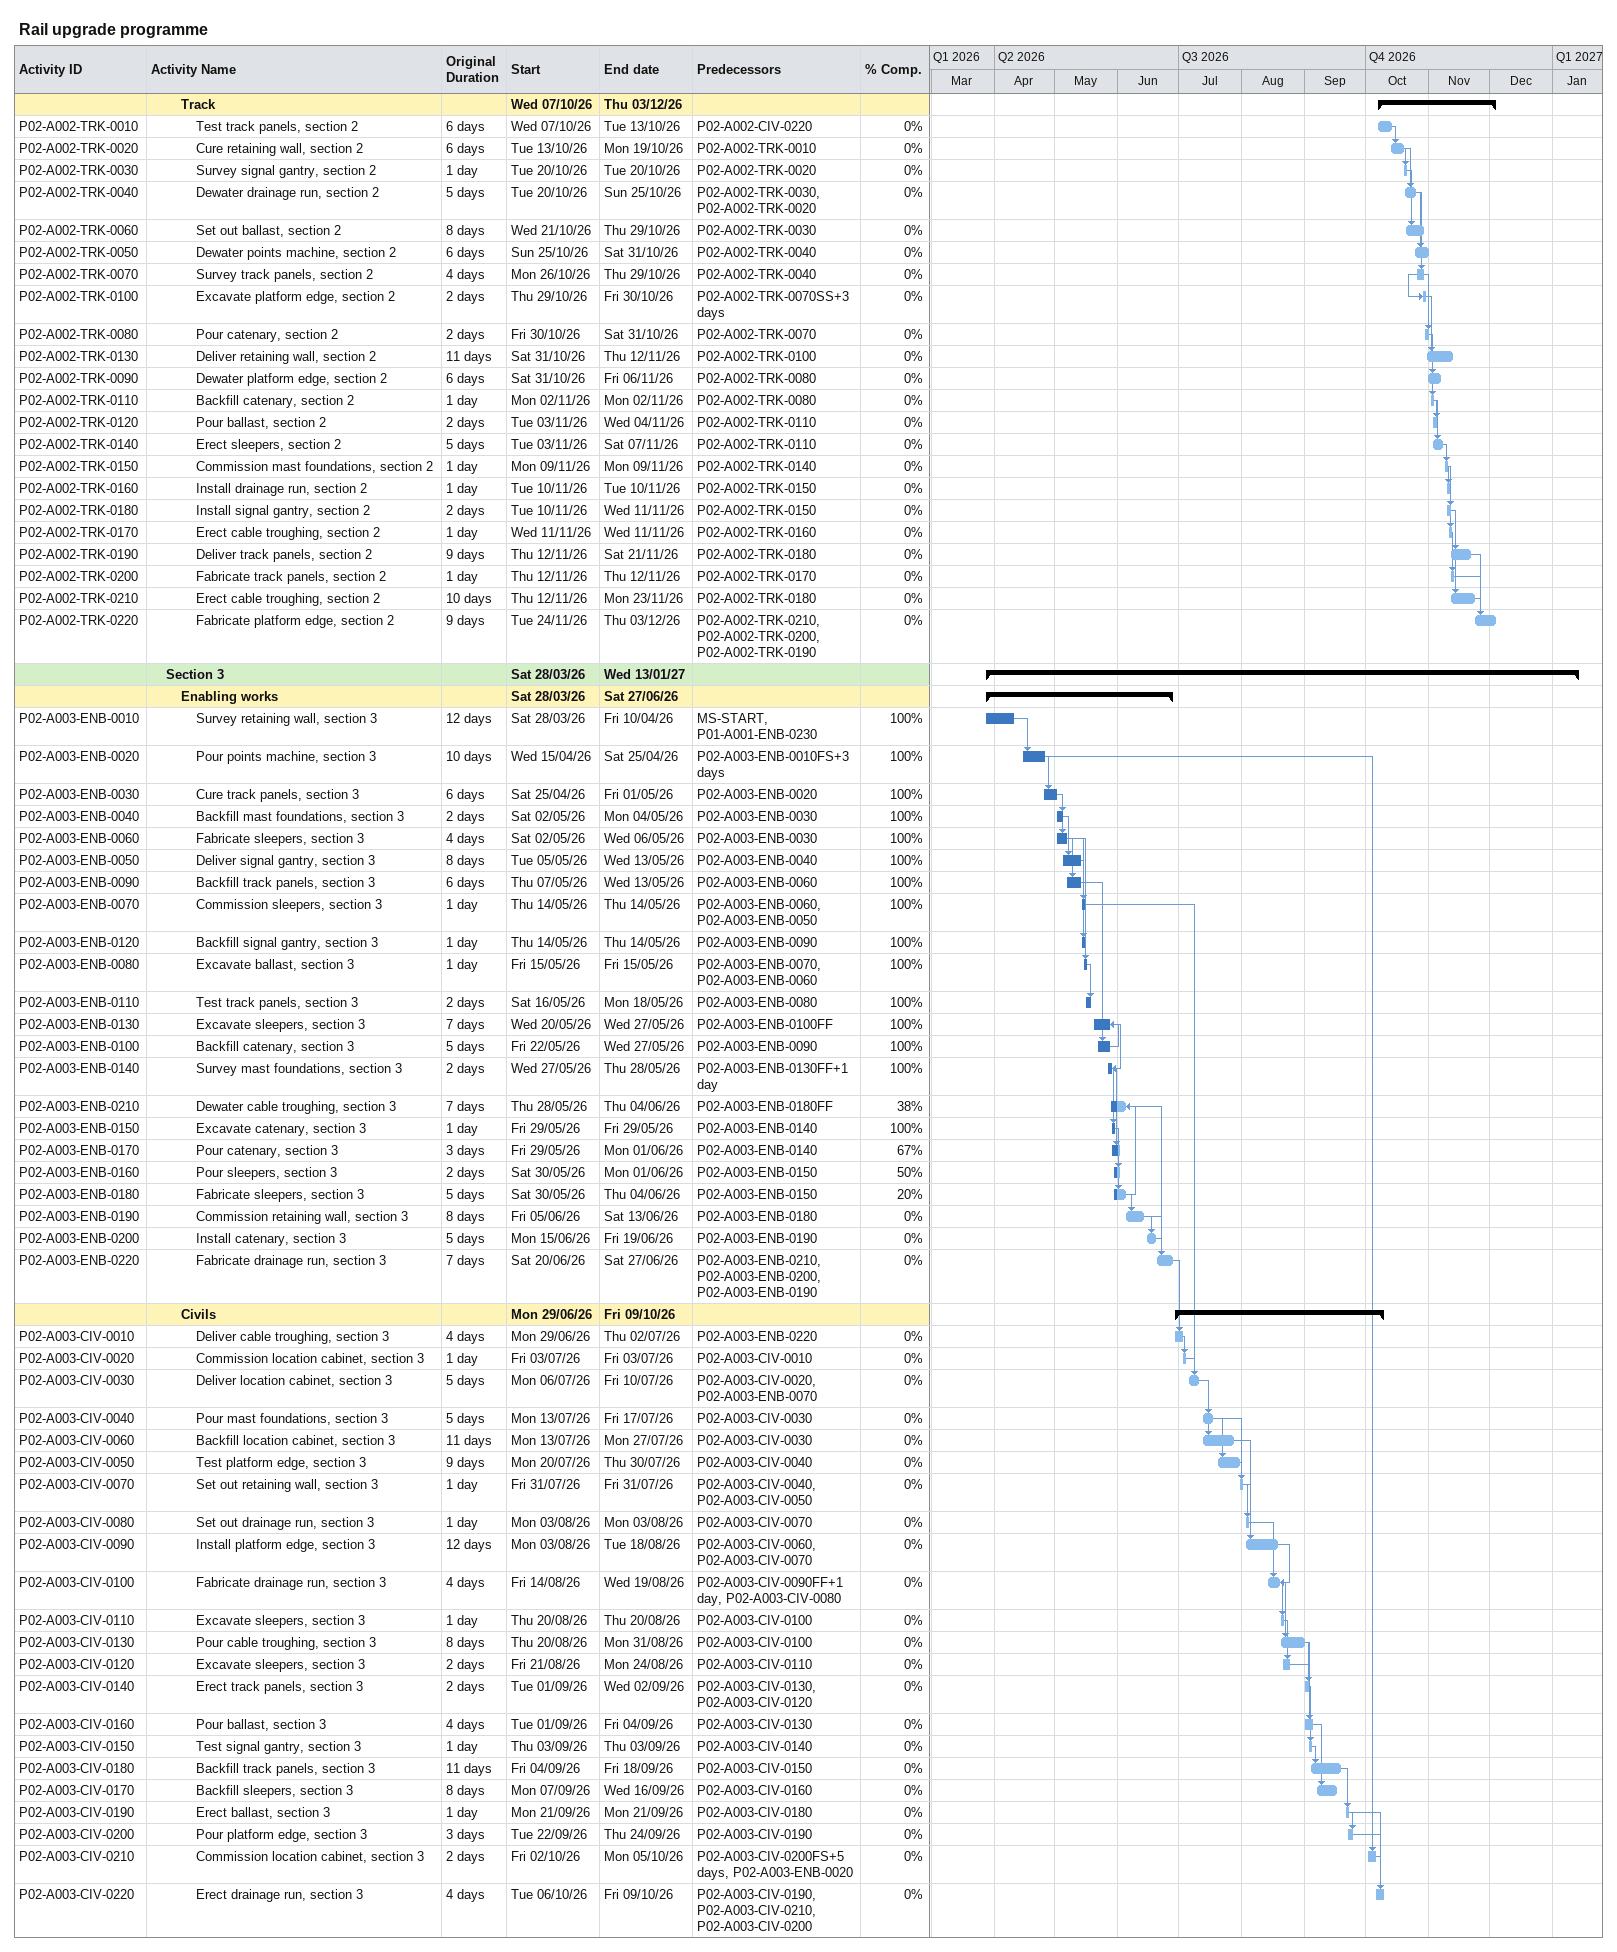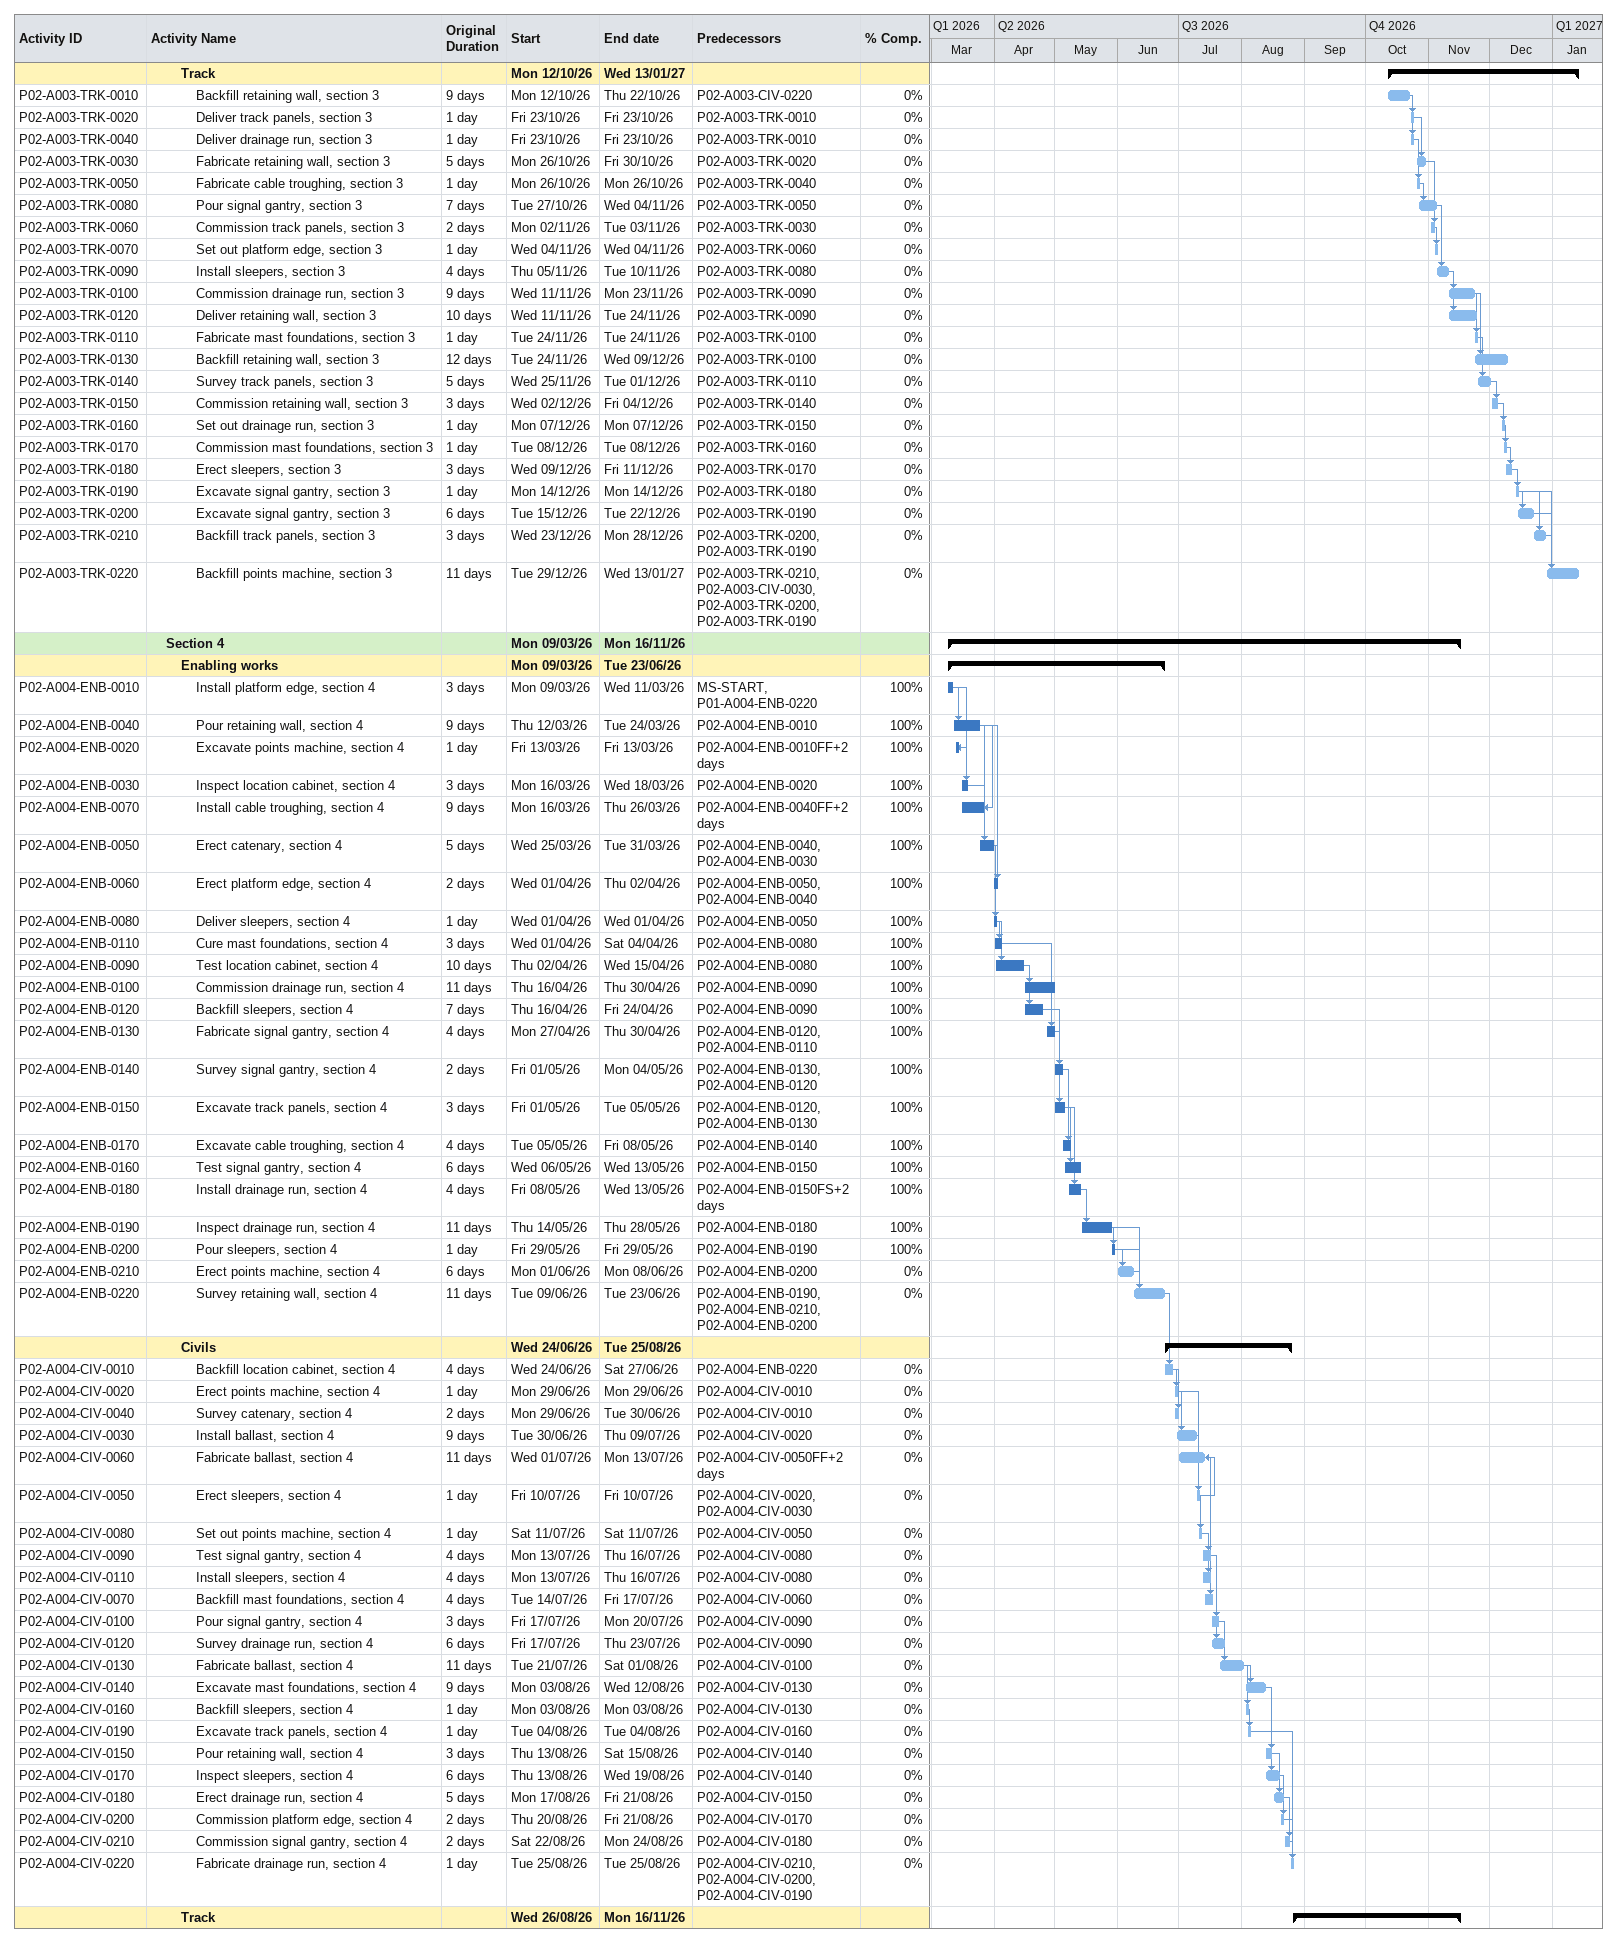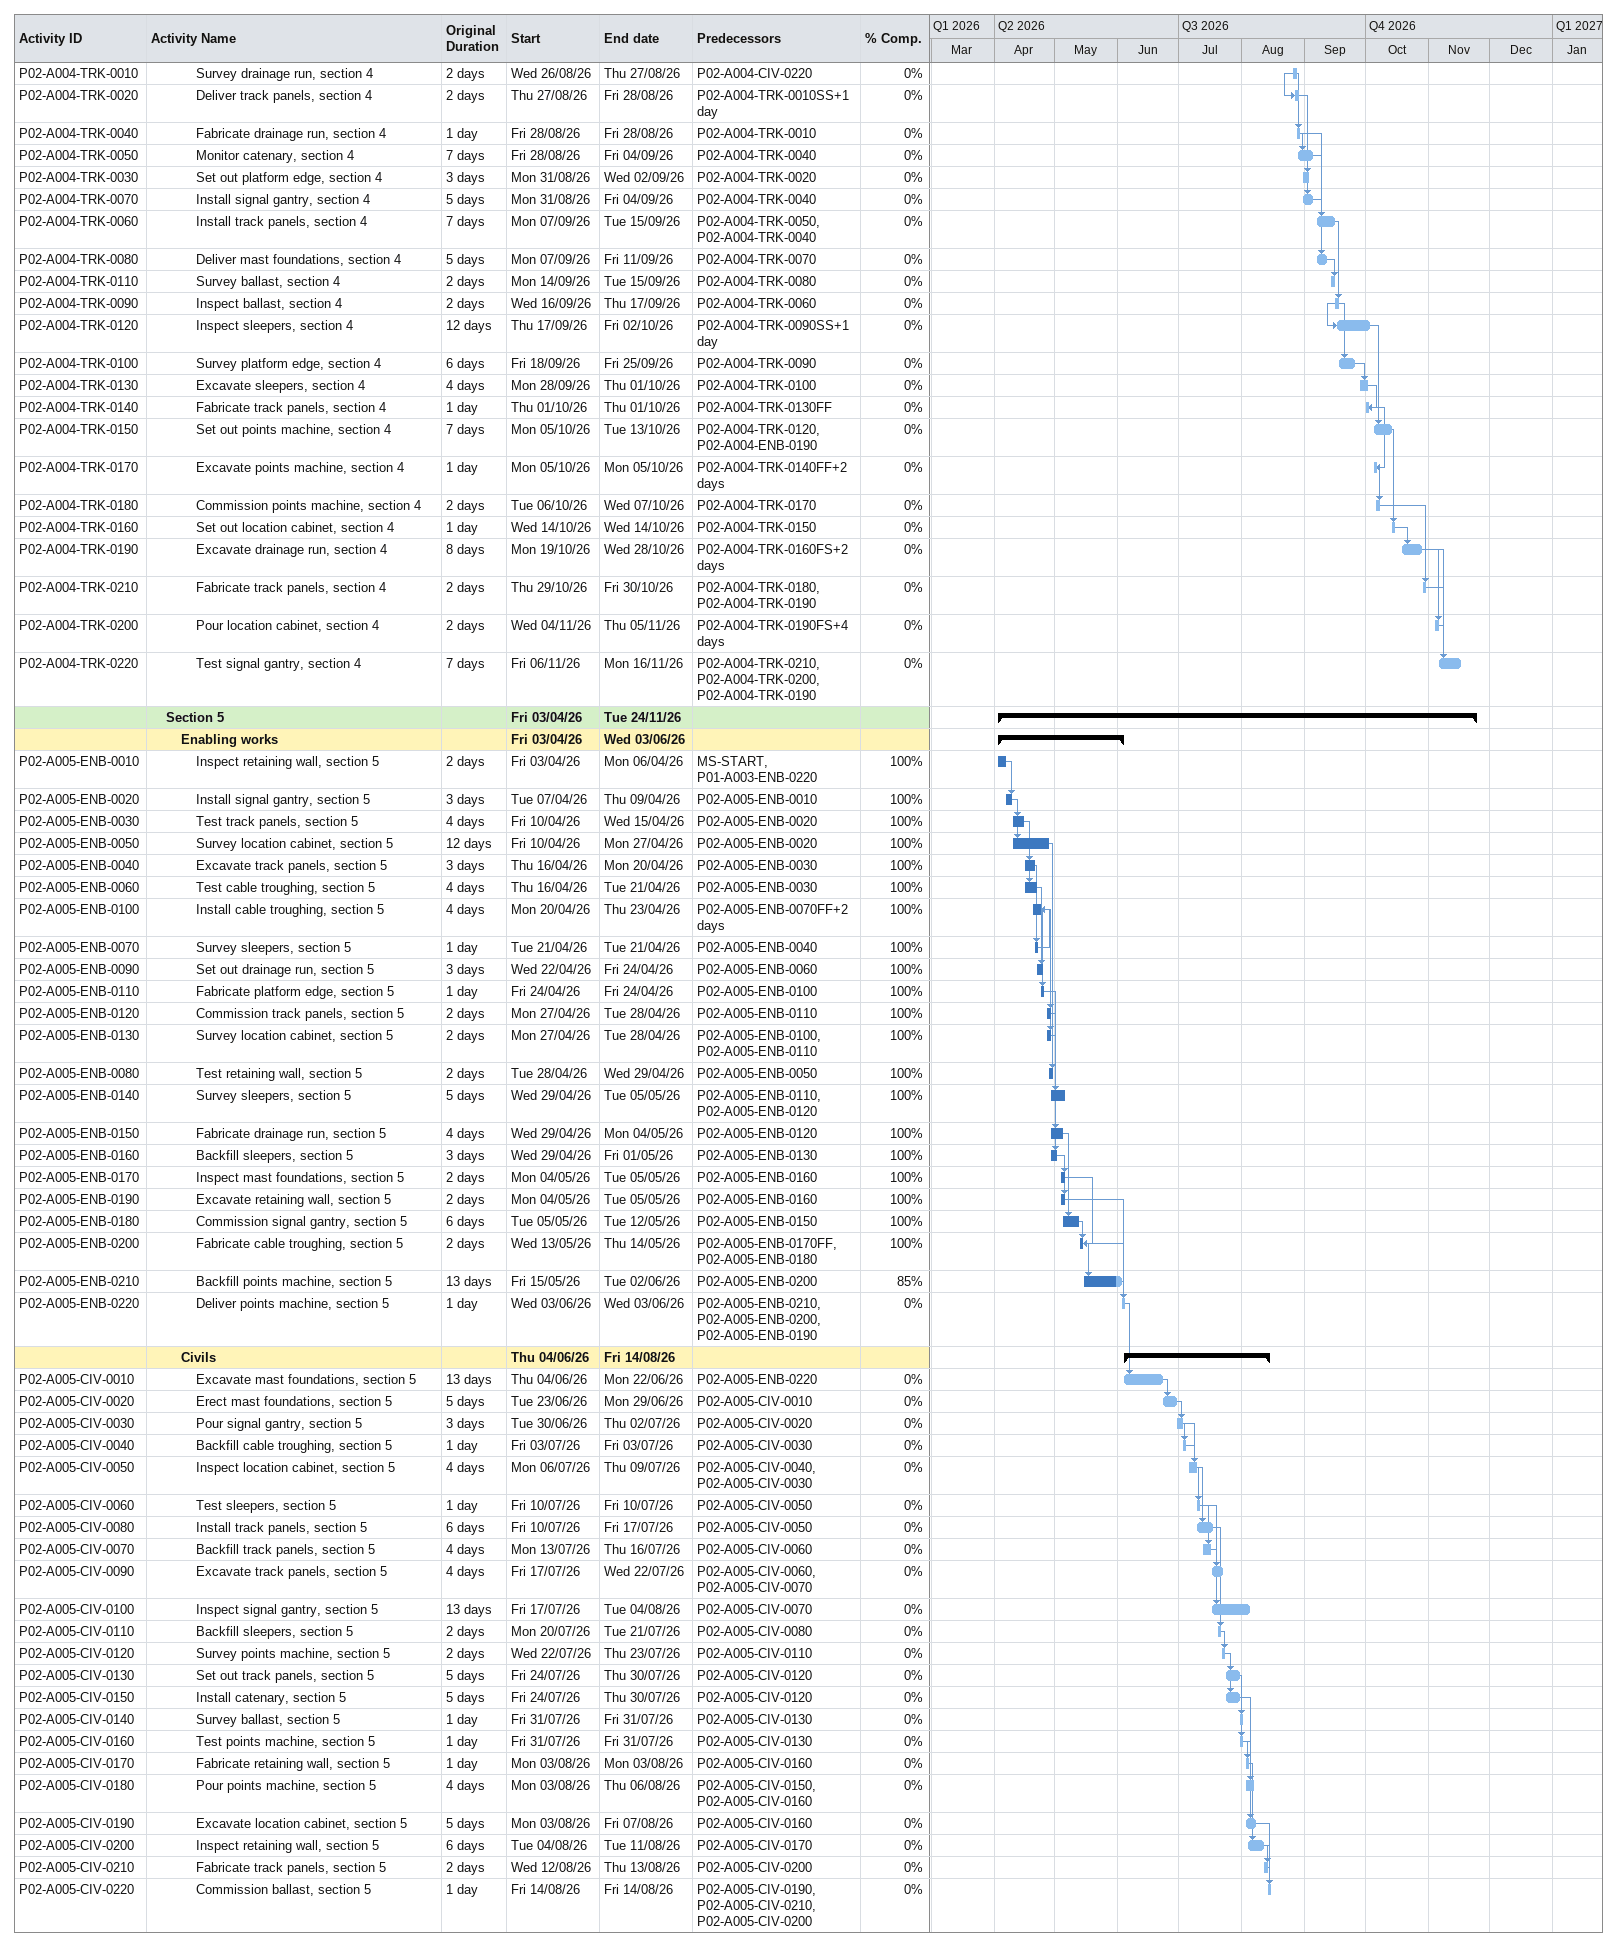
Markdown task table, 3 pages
Rail upgrade programme

| ID | Level | Task | Original duration | Start | Finish | Predecessors | % complete |
|---|---|---|---|---|---|---|---|
|  | 3 | **Track** |  | 2026-10-07 | 2026-12-03 |  |  |
| P02-A002-TRK-0010 | 4 | Test track panels, section 2 | 6d | 2026-10-07 | 2026-10-13 | P02-A002-CIV-0220 | 0 |
| P02-A002-TRK-0020 | 4 | Cure retaining wall, section 2 | 6d | 2026-10-13 | 2026-10-19 | P02-A002-TRK-0010 | 0 |
| P02-A002-TRK-0030 | 4 | Survey signal gantry, section 2 | 1d | 2026-10-20 | 2026-10-20 | P02-A002-TRK-0020 | 0 |
| P02-A002-TRK-0040 | 4 | Dewater drainage run, section 2 | 5d | 2026-10-20 | 2026-10-25 | P02-A002-TRK-0030, P02-A002-TRK-0020 | 0 |
| P02-A002-TRK-0060 | 4 | Set out ballast, section 2 | 8d | 2026-10-21 | 2026-10-29 | P02-A002-TRK-0030 | 0 |
| P02-A002-TRK-0050 | 4 | Dewater points machine, section 2 | 6d | 2026-10-25 | 2026-10-31 | P02-A002-TRK-0040 | 0 |
| P02-A002-TRK-0070 | 4 | Survey track panels, section 2 | 4d | 2026-10-26 | 2026-10-29 | P02-A002-TRK-0040 | 0 |
| P02-A002-TRK-0100 | 4 | Excavate platform edge, section 2 | 2d | 2026-10-29 | 2026-10-30 | P02-A002-TRK-0070SS+3d | 0 |
| P02-A002-TRK-0080 | 4 | Pour catenary, section 2 | 2d | 2026-10-30 | 2026-10-31 | P02-A002-TRK-0070 | 0 |
| P02-A002-TRK-0130 | 4 | Deliver retaining wall, section 2 | 11d | 2026-10-31 | 2026-11-12 | P02-A002-TRK-0100 | 0 |
| P02-A002-TRK-0090 | 4 | Dewater platform edge, section 2 | 6d | 2026-10-31 | 2026-11-06 | P02-A002-TRK-0080 | 0 |
| P02-A002-TRK-0110 | 4 | Backfill catenary, section 2 | 1d | 2026-11-02 | 2026-11-02 | P02-A002-TRK-0080 | 0 |
| P02-A002-TRK-0120 | 4 | Pour ballast, section 2 | 2d | 2026-11-03 | 2026-11-04 | P02-A002-TRK-0110 | 0 |
| P02-A002-TRK-0140 | 4 | Erect sleepers, section 2 | 5d | 2026-11-03 | 2026-11-07 | P02-A002-TRK-0110 | 0 |
| P02-A002-TRK-0150 | 4 | Commission mast foundations, section 2 | 1d | 2026-11-09 | 2026-11-09 | P02-A002-TRK-0140 | 0 |
| P02-A002-TRK-0160 | 4 | Install drainage run, section 2 | 1d | 2026-11-10 | 2026-11-10 | P02-A002-TRK-0150 | 0 |
| P02-A002-TRK-0180 | 4 | Install signal gantry, section 2 | 2d | 2026-11-10 | 2026-11-11 | P02-A002-TRK-0150 | 0 |
| P02-A002-TRK-0170 | 4 | Erect cable troughing, section 2 | 1d | 2026-11-11 | 2026-11-11 | P02-A002-TRK-0160 | 0 |
| P02-A002-TRK-0190 | 4 | Deliver track panels, section 2 | 9d | 2026-11-12 | 2026-11-21 | P02-A002-TRK-0180 | 0 |
| P02-A002-TRK-0200 | 4 | Fabricate track panels, section 2 | 1d | 2026-11-12 | 2026-11-12 | P02-A002-TRK-0170 | 0 |
| P02-A002-TRK-0210 | 4 | Erect cable troughing, section 2 | 10d | 2026-11-12 | 2026-11-23 | P02-A002-TRK-0180 | 0 |
| P02-A002-TRK-0220 | 4 | Fabricate platform edge, section 2 | 9d | 2026-11-24 | 2026-12-03 | P02-A002-TRK-0210, P02-A002-TRK-0200, P02-A002-TRK-0190 | 0 |
|  | 2 | **Section 3** |  | 2026-03-28 | 2027-01-13 |  |  |
|  | 3 | **Enabling works** |  | 2026-03-28 | 2026-06-27 |  |  |
| P02-A003-ENB-0010 | 4 | Survey retaining wall, section 3 | 12d | 2026-03-28 | 2026-04-10 | MS-START, P01-A001-ENB-0230 | 100 |
| P02-A003-ENB-0020 | 4 | Pour points machine, section 3 | 10d | 2026-04-15 | 2026-04-25 | P02-A003-ENB-0010FS+3d | 100 |
| P02-A003-ENB-0030 | 4 | Cure track panels, section 3 | 6d | 2026-04-25 | 2026-05-01 | P02-A003-ENB-0020 | 100 |
| P02-A003-ENB-0040 | 4 | Backfill mast foundations, section 3 | 2d | 2026-05-02 | 2026-05-04 | P02-A003-ENB-0030 | 100 |
| P02-A003-ENB-0060 | 4 | Fabricate sleepers, section 3 | 4d | 2026-05-02 | 2026-05-06 | P02-A003-ENB-0030 | 100 |
| P02-A003-ENB-0050 | 4 | Deliver signal gantry, section 3 | 8d | 2026-05-05 | 2026-05-13 | P02-A003-ENB-0040 | 100 |
| P02-A003-ENB-0090 | 4 | Backfill track panels, section 3 | 6d | 2026-05-07 | 2026-05-13 | P02-A003-ENB-0060 | 100 |
| P02-A003-ENB-0070 | 4 | Commission sleepers, section 3 | 1d | 2026-05-14 | 2026-05-14 | P02-A003-ENB-0060, P02-A003-ENB-0050 | 100 |
| P02-A003-ENB-0120 | 4 | Backfill signal gantry, section 3 | 1d | 2026-05-14 | 2026-05-14 | P02-A003-ENB-0090 | 100 |
| P02-A003-ENB-0080 | 4 | Excavate ballast, section 3 | 1d | 2026-05-15 | 2026-05-15 | P02-A003-ENB-0070, P02-A003-ENB-0060 | 100 |
| P02-A003-ENB-0110 | 4 | Test track panels, section 3 | 2d | 2026-05-16 | 2026-05-18 | P02-A003-ENB-0080 | 100 |
| P02-A003-ENB-0130 | 4 | Excavate sleepers, section 3 | 7d | 2026-05-20 | 2026-05-27 | P02-A003-ENB-0100FF | 100 |
| P02-A003-ENB-0100 | 4 | Backfill catenary, section 3 | 5d | 2026-05-22 | 2026-05-27 | P02-A003-ENB-0090 | 100 |
| P02-A003-ENB-0140 | 4 | Survey mast foundations, section 3 | 2d | 2026-05-27 | 2026-05-28 | P02-A003-ENB-0130FF+1d | 100 |
| P02-A003-ENB-0210 | 4 | Dewater cable troughing, section 3 | 7d | 2026-05-28 | 2026-06-04 | P02-A003-ENB-0180FF | 38 |
| P02-A003-ENB-0150 | 4 | Excavate catenary, section 3 | 1d | 2026-05-29 | 2026-05-29 | P02-A003-ENB-0140 | 100 |
| P02-A003-ENB-0170 | 4 | Pour catenary, section 3 | 3d | 2026-05-29 | 2026-06-01 | P02-A003-ENB-0140 | 67 |
| P02-A003-ENB-0160 | 4 | Pour sleepers, section 3 | 2d | 2026-05-30 | 2026-06-01 | P02-A003-ENB-0150 | 50 |
| P02-A003-ENB-0180 | 4 | Fabricate sleepers, section 3 | 5d | 2026-05-30 | 2026-06-04 | P02-A003-ENB-0150 | 20 |
| P02-A003-ENB-0190 | 4 | Commission retaining wall, section 3 | 8d | 2026-06-05 | 2026-06-13 | P02-A003-ENB-0180 | 0 |
| P02-A003-ENB-0200 | 4 | Install catenary, section 3 | 5d | 2026-06-15 | 2026-06-19 | P02-A003-ENB-0190 | 0 |
| P02-A003-ENB-0220 | 4 | Fabricate drainage run, section 3 | 7d | 2026-06-20 | 2026-06-27 | P02-A003-ENB-0210, P02-A003-ENB-0200, P02-A003-ENB-0190 | 0 |
|  | 3 | **Civils** |  | 2026-06-29 | 2026-10-09 |  |  |
| P02-A003-CIV-0010 | 4 | Deliver cable troughing, section 3 | 4d | 2026-06-29 | 2026-07-02 | P02-A003-ENB-0220 | 0 |
| P02-A003-CIV-0020 | 4 | Commission location cabinet, section 3 | 1d | 2026-07-03 | 2026-07-03 | P02-A003-CIV-0010 | 0 |
| P02-A003-CIV-0030 | 4 | Deliver location cabinet, section 3 | 5d | 2026-07-06 | 2026-07-10 | P02-A003-CIV-0020, P02-A003-ENB-0070 | 0 |
| P02-A003-CIV-0040 | 4 | Pour mast foundations, section 3 | 5d | 2026-07-13 | 2026-07-17 | P02-A003-CIV-0030 | 0 |
| P02-A003-CIV-0060 | 4 | Backfill location cabinet, section 3 | 11d | 2026-07-13 | 2026-07-27 | P02-A003-CIV-0030 | 0 |
| P02-A003-CIV-0050 | 4 | Test platform edge, section 3 | 9d | 2026-07-20 | 2026-07-30 | P02-A003-CIV-0040 | 0 |
| P02-A003-CIV-0070 | 4 | Set out retaining wall, section 3 | 1d | 2026-07-31 | 2026-07-31 | P02-A003-CIV-0040, P02-A003-CIV-0050 | 0 |
| P02-A003-CIV-0080 | 4 | Set out drainage run, section 3 | 1d | 2026-08-03 | 2026-08-03 | P02-A003-CIV-0070 | 0 |
| P02-A003-CIV-0090 | 4 | Install platform edge, section 3 | 12d | 2026-08-03 | 2026-08-18 | P02-A003-CIV-0060, P02-A003-CIV-0070 | 0 |
| P02-A003-CIV-0100 | 4 | Fabricate drainage run, section 3 | 4d | 2026-08-14 | 2026-08-19 | P02-A003-CIV-0090FF+1d, P02-A003-CIV-0080 | 0 |
| P02-A003-CIV-0110 | 4 | Excavate sleepers, section 3 | 1d | 2026-08-20 | 2026-08-20 | P02-A003-CIV-0100 | 0 |
| P02-A003-CIV-0130 | 4 | Pour cable troughing, section 3 | 8d | 2026-08-20 | 2026-08-31 | P02-A003-CIV-0100 | 0 |
| P02-A003-CIV-0120 | 4 | Excavate sleepers, section 3 | 2d | 2026-08-21 | 2026-08-24 | P02-A003-CIV-0110 | 0 |
| P02-A003-CIV-0140 | 4 | Erect track panels, section 3 | 2d | 2026-09-01 | 2026-09-02 | P02-A003-CIV-0130, P02-A003-CIV-0120 | 0 |
| P02-A003-CIV-0160 | 4 | Pour ballast, section 3 | 4d | 2026-09-01 | 2026-09-04 | P02-A003-CIV-0130 | 0 |
| P02-A003-CIV-0150 | 4 | Test signal gantry, section 3 | 1d | 2026-09-03 | 2026-09-03 | P02-A003-CIV-0140 | 0 |
| P02-A003-CIV-0180 | 4 | Backfill track panels, section 3 | 11d | 2026-09-04 | 2026-09-18 | P02-A003-CIV-0150 | 0 |
| P02-A003-CIV-0170 | 4 | Backfill sleepers, section 3 | 8d | 2026-09-07 | 2026-09-16 | P02-A003-CIV-0160 | 0 |
| P02-A003-CIV-0190 | 4 | Erect ballast, section 3 | 1d | 2026-09-21 | 2026-09-21 | P02-A003-CIV-0180 | 0 |
| P02-A003-CIV-0200 | 4 | Pour platform edge, section 3 | 3d | 2026-09-22 | 2026-09-24 | P02-A003-CIV-0190 | 0 |
| P02-A003-CIV-0210 | 4 | Commission location cabinet, section 3 | 2d | 2026-10-02 | 2026-10-05 | P02-A003-CIV-0200FS+5d, P02-A003-ENB-0020 | 0 |
| P02-A003-CIV-0220 | 4 | Erect drainage run, section 3 | 4d | 2026-10-06 | 2026-10-09 | P02-A003-CIV-0190, P02-A003-CIV-0210, P02-A003-CIV-0200 | 0 |
|  | 3 | **Track** |  | 2026-10-12 | 2027-01-13 |  |  |
| P02-A003-TRK-0010 | 4 | Backfill retaining wall, section 3 | 9d | 2026-10-12 | 2026-10-22 | P02-A003-CIV-0220 | 0 |
| P02-A003-TRK-0020 | 4 | Deliver track panels, section 3 | 1d | 2026-10-23 | 2026-10-23 | P02-A003-TRK-0010 | 0 |
| P02-A003-TRK-0040 | 4 | Deliver drainage run, section 3 | 1d | 2026-10-23 | 2026-10-23 | P02-A003-TRK-0010 | 0 |
| P02-A003-TRK-0030 | 4 | Fabricate retaining wall, section 3 | 5d | 2026-10-26 | 2026-10-30 | P02-A003-TRK-0020 | 0 |
| P02-A003-TRK-0050 | 4 | Fabricate cable troughing, section 3 | 1d | 2026-10-26 | 2026-10-26 | P02-A003-TRK-0040 | 0 |
| P02-A003-TRK-0080 | 4 | Pour signal gantry, section 3 | 7d | 2026-10-27 | 2026-11-04 | P02-A003-TRK-0050 | 0 |
| P02-A003-TRK-0060 | 4 | Commission track panels, section 3 | 2d | 2026-11-02 | 2026-11-03 | P02-A003-TRK-0030 | 0 |
| P02-A003-TRK-0070 | 4 | Set out platform edge, section 3 | 1d | 2026-11-04 | 2026-11-04 | P02-A003-TRK-0060 | 0 |
| P02-A003-TRK-0090 | 4 | Install sleepers, section 3 | 4d | 2026-11-05 | 2026-11-10 | P02-A003-TRK-0080 | 0 |
| P02-A003-TRK-0100 | 4 | Commission drainage run, section 3 | 9d | 2026-11-11 | 2026-11-23 | P02-A003-TRK-0090 | 0 |
| P02-A003-TRK-0120 | 4 | Deliver retaining wall, section 3 | 10d | 2026-11-11 | 2026-11-24 | P02-A003-TRK-0090 | 0 |
| P02-A003-TRK-0110 | 4 | Fabricate mast foundations, section 3 | 1d | 2026-11-24 | 2026-11-24 | P02-A003-TRK-0100 | 0 |
| P02-A003-TRK-0130 | 4 | Backfill retaining wall, section 3 | 12d | 2026-11-24 | 2026-12-09 | P02-A003-TRK-0100 | 0 |
| P02-A003-TRK-0140 | 4 | Survey track panels, section 3 | 5d | 2026-11-25 | 2026-12-01 | P02-A003-TRK-0110 | 0 |
| P02-A003-TRK-0150 | 4 | Commission retaining wall, section 3 | 3d | 2026-12-02 | 2026-12-04 | P02-A003-TRK-0140 | 0 |
| P02-A003-TRK-0160 | 4 | Set out drainage run, section 3 | 1d | 2026-12-07 | 2026-12-07 | P02-A003-TRK-0150 | 0 |
| P02-A003-TRK-0170 | 4 | Commission mast foundations, section 3 | 1d | 2026-12-08 | 2026-12-08 | P02-A003-TRK-0160 | 0 |
| P02-A003-TRK-0180 | 4 | Erect sleepers, section 3 | 3d | 2026-12-09 | 2026-12-11 | P02-A003-TRK-0170 | 0 |
| P02-A003-TRK-0190 | 4 | Excavate signal gantry, section 3 | 1d | 2026-12-14 | 2026-12-14 | P02-A003-TRK-0180 | 0 |
| P02-A003-TRK-0200 | 4 | Excavate signal gantry, section 3 | 6d | 2026-12-15 | 2026-12-22 | P02-A003-TRK-0190 | 0 |
| P02-A003-TRK-0210 | 4 | Backfill track panels, section 3 | 3d | 2026-12-23 | 2026-12-28 | P02-A003-TRK-0200, P02-A003-TRK-0190 | 0 |
| P02-A003-TRK-0220 | 4 | Backfill points machine, section 3 | 11d | 2026-12-29 | 2027-01-13 | P02-A003-TRK-0210, P02-A003-CIV-0030, P02-A003-TRK-0200, P02-A003-TRK-0190 | 0 |
|  | 2 | **Section 4** |  | 2026-03-09 | 2026-11-16 |  |  |
|  | 3 | **Enabling works** |  | 2026-03-09 | 2026-06-23 |  |  |
| P02-A004-ENB-0010 | 4 | Install platform edge, section 4 | 3d | 2026-03-09 | 2026-03-11 | MS-START, P01-A004-ENB-0220 | 100 |
| P02-A004-ENB-0040 | 4 | Pour retaining wall, section 4 | 9d | 2026-03-12 | 2026-03-24 | P02-A004-ENB-0010 | 100 |
| P02-A004-ENB-0020 | 4 | Excavate points machine, section 4 | 1d | 2026-03-13 | 2026-03-13 | P02-A004-ENB-0010FF+2d | 100 |
| P02-A004-ENB-0030 | 4 | Inspect location cabinet, section 4 | 3d | 2026-03-16 | 2026-03-18 | P02-A004-ENB-0020 | 100 |
| P02-A004-ENB-0070 | 4 | Install cable troughing, section 4 | 9d | 2026-03-16 | 2026-03-26 | P02-A004-ENB-0040FF+2d | 100 |
| P02-A004-ENB-0050 | 4 | Erect catenary, section 4 | 5d | 2026-03-25 | 2026-03-31 | P02-A004-ENB-0040, P02-A004-ENB-0030 | 100 |
| P02-A004-ENB-0060 | 4 | Erect platform edge, section 4 | 2d | 2026-04-01 | 2026-04-02 | P02-A004-ENB-0050, P02-A004-ENB-0040 | 100 |
| P02-A004-ENB-0080 | 4 | Deliver sleepers, section 4 | 1d | 2026-04-01 | 2026-04-01 | P02-A004-ENB-0050 | 100 |
| P02-A004-ENB-0110 | 4 | Cure mast foundations, section 4 | 3d | 2026-04-01 | 2026-04-04 | P02-A004-ENB-0080 | 100 |
| P02-A004-ENB-0090 | 4 | Test location cabinet, section 4 | 10d | 2026-04-02 | 2026-04-15 | P02-A004-ENB-0080 | 100 |
| P02-A004-ENB-0100 | 4 | Commission drainage run, section 4 | 11d | 2026-04-16 | 2026-04-30 | P02-A004-ENB-0090 | 100 |
| P02-A004-ENB-0120 | 4 | Backfill sleepers, section 4 | 7d | 2026-04-16 | 2026-04-24 | P02-A004-ENB-0090 | 100 |
| P02-A004-ENB-0130 | 4 | Fabricate signal gantry, section 4 | 4d | 2026-04-27 | 2026-04-30 | P02-A004-ENB-0120, P02-A004-ENB-0110 | 100 |
| P02-A004-ENB-0140 | 4 | Survey signal gantry, section 4 | 2d | 2026-05-01 | 2026-05-04 | P02-A004-ENB-0130, P02-A004-ENB-0120 | 100 |
| P02-A004-ENB-0150 | 4 | Excavate track panels, section 4 | 3d | 2026-05-01 | 2026-05-05 | P02-A004-ENB-0120, P02-A004-ENB-0130 | 100 |
| P02-A004-ENB-0170 | 4 | Excavate cable troughing, section 4 | 4d | 2026-05-05 | 2026-05-08 | P02-A004-ENB-0140 | 100 |
| P02-A004-ENB-0160 | 4 | Test signal gantry, section 4 | 6d | 2026-05-06 | 2026-05-13 | P02-A004-ENB-0150 | 100 |
| P02-A004-ENB-0180 | 4 | Install drainage run, section 4 | 4d | 2026-05-08 | 2026-05-13 | P02-A004-ENB-0150FS+2d | 100 |
| P02-A004-ENB-0190 | 4 | Inspect drainage run, section 4 | 11d | 2026-05-14 | 2026-05-28 | P02-A004-ENB-0180 | 100 |
| P02-A004-ENB-0200 | 4 | Pour sleepers, section 4 | 1d | 2026-05-29 | 2026-05-29 | P02-A004-ENB-0190 | 100 |
| P02-A004-ENB-0210 | 4 | Erect points machine, section 4 | 6d | 2026-06-01 | 2026-06-08 | P02-A004-ENB-0200 | 0 |
| P02-A004-ENB-0220 | 4 | Survey retaining wall, section 4 | 11d | 2026-06-09 | 2026-06-23 | P02-A004-ENB-0190, P02-A004-ENB-0210, P02-A004-ENB-0200 | 0 |
|  | 3 | **Civils** |  | 2026-06-24 | 2026-08-25 |  |  |
| P02-A004-CIV-0010 | 4 | Backfill location cabinet, section 4 | 4d | 2026-06-24 | 2026-06-27 | P02-A004-ENB-0220 | 0 |
| P02-A004-CIV-0020 | 4 | Erect points machine, section 4 | 1d | 2026-06-29 | 2026-06-29 | P02-A004-CIV-0010 | 0 |
| P02-A004-CIV-0040 | 4 | Survey catenary, section 4 | 2d | 2026-06-29 | 2026-06-30 | P02-A004-CIV-0010 | 0 |
| P02-A004-CIV-0030 | 4 | Install ballast, section 4 | 9d | 2026-06-30 | 2026-07-09 | P02-A004-CIV-0020 | 0 |
| P02-A004-CIV-0060 | 4 | Fabricate ballast, section 4 | 11d | 2026-07-01 | 2026-07-13 | P02-A004-CIV-0050FF+2d | 0 |
| P02-A004-CIV-0050 | 4 | Erect sleepers, section 4 | 1d | 2026-07-10 | 2026-07-10 | P02-A004-CIV-0020, P02-A004-CIV-0030 | 0 |
| P02-A004-CIV-0080 | 4 | Set out points machine, section 4 | 1d | 2026-07-11 | 2026-07-11 | P02-A004-CIV-0050 | 0 |
| P02-A004-CIV-0090 | 4 | Test signal gantry, section 4 | 4d | 2026-07-13 | 2026-07-16 | P02-A004-CIV-0080 | 0 |
| P02-A004-CIV-0110 | 4 | Install sleepers, section 4 | 4d | 2026-07-13 | 2026-07-16 | P02-A004-CIV-0080 | 0 |
| P02-A004-CIV-0070 | 4 | Backfill mast foundations, section 4 | 4d | 2026-07-14 | 2026-07-17 | P02-A004-CIV-0060 | 0 |
| P02-A004-CIV-0100 | 4 | Pour signal gantry, section 4 | 3d | 2026-07-17 | 2026-07-20 | P02-A004-CIV-0090 | 0 |
| P02-A004-CIV-0120 | 4 | Survey drainage run, section 4 | 6d | 2026-07-17 | 2026-07-23 | P02-A004-CIV-0090 | 0 |
| P02-A004-CIV-0130 | 4 | Fabricate ballast, section 4 | 11d | 2026-07-21 | 2026-08-01 | P02-A004-CIV-0100 | 0 |
| P02-A004-CIV-0140 | 4 | Excavate mast foundations, section 4 | 9d | 2026-08-03 | 2026-08-12 | P02-A004-CIV-0130 | 0 |
| P02-A004-CIV-0160 | 4 | Backfill sleepers, section 4 | 1d | 2026-08-03 | 2026-08-03 | P02-A004-CIV-0130 | 0 |
| P02-A004-CIV-0190 | 4 | Excavate track panels, section 4 | 1d | 2026-08-04 | 2026-08-04 | P02-A004-CIV-0160 | 0 |
| P02-A004-CIV-0150 | 4 | Pour retaining wall, section 4 | 3d | 2026-08-13 | 2026-08-15 | P02-A004-CIV-0140 | 0 |
| P02-A004-CIV-0170 | 4 | Inspect sleepers, section 4 | 6d | 2026-08-13 | 2026-08-19 | P02-A004-CIV-0140 | 0 |
| P02-A004-CIV-0180 | 4 | Erect drainage run, section 4 | 5d | 2026-08-17 | 2026-08-21 | P02-A004-CIV-0150 | 0 |
| P02-A004-CIV-0200 | 4 | Commission platform edge, section 4 | 2d | 2026-08-20 | 2026-08-21 | P02-A004-CIV-0170 | 0 |
| P02-A004-CIV-0210 | 4 | Commission signal gantry, section 4 | 2d | 2026-08-22 | 2026-08-24 | P02-A004-CIV-0180 | 0 |
| P02-A004-CIV-0220 | 4 | Fabricate drainage run, section 4 | 1d | 2026-08-25 | 2026-08-25 | P02-A004-CIV-0210, P02-A004-CIV-0200, P02-A004-CIV-0190 | 0 |
|  | 3 | **Track** |  | 2026-08-26 | 2026-11-16 |  |  |
| P02-A004-TRK-0010 | 4 | Survey drainage run, section 4 | 2d | 2026-08-26 | 2026-08-27 | P02-A004-CIV-0220 | 0 |
| P02-A004-TRK-0020 | 4 | Deliver track panels, section 4 | 2d | 2026-08-27 | 2026-08-28 | P02-A004-TRK-0010SS+1d | 0 |
| P02-A004-TRK-0040 | 4 | Fabricate drainage run, section 4 | 1d | 2026-08-28 | 2026-08-28 | P02-A004-TRK-0010 | 0 |
| P02-A004-TRK-0050 | 4 | Monitor catenary, section 4 | 7d | 2026-08-28 | 2026-09-04 | P02-A004-TRK-0040 | 0 |
| P02-A004-TRK-0030 | 4 | Set out platform edge, section 4 | 3d | 2026-08-31 | 2026-09-02 | P02-A004-TRK-0020 | 0 |
| P02-A004-TRK-0070 | 4 | Install signal gantry, section 4 | 5d | 2026-08-31 | 2026-09-04 | P02-A004-TRK-0040 | 0 |
| P02-A004-TRK-0060 | 4 | Install track panels, section 4 | 7d | 2026-09-07 | 2026-09-15 | P02-A004-TRK-0050, P02-A004-TRK-0040 | 0 |
| P02-A004-TRK-0080 | 4 | Deliver mast foundations, section 4 | 5d | 2026-09-07 | 2026-09-11 | P02-A004-TRK-0070 | 0 |
| P02-A004-TRK-0110 | 4 | Survey ballast, section 4 | 2d | 2026-09-14 | 2026-09-15 | P02-A004-TRK-0080 | 0 |
| P02-A004-TRK-0090 | 4 | Inspect ballast, section 4 | 2d | 2026-09-16 | 2026-09-17 | P02-A004-TRK-0060 | 0 |
| P02-A004-TRK-0120 | 4 | Inspect sleepers, section 4 | 12d | 2026-09-17 | 2026-10-02 | P02-A004-TRK-0090SS+1d | 0 |
| P02-A004-TRK-0100 | 4 | Survey platform edge, section 4 | 6d | 2026-09-18 | 2026-09-25 | P02-A004-TRK-0090 | 0 |
| P02-A004-TRK-0130 | 4 | Excavate sleepers, section 4 | 4d | 2026-09-28 | 2026-10-01 | P02-A004-TRK-0100 | 0 |
| P02-A004-TRK-0140 | 4 | Fabricate track panels, section 4 | 1d | 2026-10-01 | 2026-10-01 | P02-A004-TRK-0130FF | 0 |
| P02-A004-TRK-0150 | 4 | Set out points machine, section 4 | 7d | 2026-10-05 | 2026-10-13 | P02-A004-TRK-0120, P02-A004-ENB-0190 | 0 |
| P02-A004-TRK-0170 | 4 | Excavate points machine, section 4 | 1d | 2026-10-05 | 2026-10-05 | P02-A004-TRK-0140FF+2d | 0 |
| P02-A004-TRK-0180 | 4 | Commission points machine, section 4 | 2d | 2026-10-06 | 2026-10-07 | P02-A004-TRK-0170 | 0 |
| P02-A004-TRK-0160 | 4 | Set out location cabinet, section 4 | 1d | 2026-10-14 | 2026-10-14 | P02-A004-TRK-0150 | 0 |
| P02-A004-TRK-0190 | 4 | Excavate drainage run, section 4 | 8d | 2026-10-19 | 2026-10-28 | P02-A004-TRK-0160FS+2d | 0 |
| P02-A004-TRK-0210 | 4 | Fabricate track panels, section 4 | 2d | 2026-10-29 | 2026-10-30 | P02-A004-TRK-0180, P02-A004-TRK-0190 | 0 |
| P02-A004-TRK-0200 | 4 | Pour location cabinet, section 4 | 2d | 2026-11-04 | 2026-11-05 | P02-A004-TRK-0190FS+4d | 0 |
| P02-A004-TRK-0220 | 4 | Test signal gantry, section 4 | 7d | 2026-11-06 | 2026-11-16 | P02-A004-TRK-0210, P02-A004-TRK-0200, P02-A004-TRK-0190 | 0 |
|  | 2 | **Section 5** |  | 2026-04-03 | 2026-11-24 |  |  |
|  | 3 | **Enabling works** |  | 2026-04-03 | 2026-06-03 |  |  |
| P02-A005-ENB-0010 | 4 | Inspect retaining wall, section 5 | 2d | 2026-04-03 | 2026-04-06 | MS-START, P01-A003-ENB-0220 | 100 |
| P02-A005-ENB-0020 | 4 | Install signal gantry, section 5 | 3d | 2026-04-07 | 2026-04-09 | P02-A005-ENB-0010 | 100 |
| P02-A005-ENB-0030 | 4 | Test track panels, section 5 | 4d | 2026-04-10 | 2026-04-15 | P02-A005-ENB-0020 | 100 |
| P02-A005-ENB-0050 | 4 | Survey location cabinet, section 5 | 12d | 2026-04-10 | 2026-04-27 | P02-A005-ENB-0020 | 100 |
| P02-A005-ENB-0040 | 4 | Excavate track panels, section 5 | 3d | 2026-04-16 | 2026-04-20 | P02-A005-ENB-0030 | 100 |
| P02-A005-ENB-0060 | 4 | Test cable troughing, section 5 | 4d | 2026-04-16 | 2026-04-21 | P02-A005-ENB-0030 | 100 |
| P02-A005-ENB-0100 | 4 | Install cable troughing, section 5 | 4d | 2026-04-20 | 2026-04-23 | P02-A005-ENB-0070FF+2d | 100 |
| P02-A005-ENB-0070 | 4 | Survey sleepers, section 5 | 1d | 2026-04-21 | 2026-04-21 | P02-A005-ENB-0040 | 100 |
| P02-A005-ENB-0090 | 4 | Set out drainage run, section 5 | 3d | 2026-04-22 | 2026-04-24 | P02-A005-ENB-0060 | 100 |
| P02-A005-ENB-0110 | 4 | Fabricate platform edge, section 5 | 1d | 2026-04-24 | 2026-04-24 | P02-A005-ENB-0100 | 100 |
| P02-A005-ENB-0120 | 4 | Commission track panels, section 5 | 2d | 2026-04-27 | 2026-04-28 | P02-A005-ENB-0110 | 100 |
| P02-A005-ENB-0130 | 4 | Survey location cabinet, section 5 | 2d | 2026-04-27 | 2026-04-28 | P02-A005-ENB-0100, P02-A005-ENB-0110 | 100 |
| P02-A005-ENB-0080 | 4 | Test retaining wall, section 5 | 2d | 2026-04-28 | 2026-04-29 | P02-A005-ENB-0050 | 100 |
| P02-A005-ENB-0140 | 4 | Survey sleepers, section 5 | 5d | 2026-04-29 | 2026-05-05 | P02-A005-ENB-0110, P02-A005-ENB-0120 | 100 |
| P02-A005-ENB-0150 | 4 | Fabricate drainage run, section 5 | 4d | 2026-04-29 | 2026-05-04 | P02-A005-ENB-0120 | 100 |
| P02-A005-ENB-0160 | 4 | Backfill sleepers, section 5 | 3d | 2026-04-29 | 2026-05-01 | P02-A005-ENB-0130 | 100 |
| P02-A005-ENB-0170 | 4 | Inspect mast foundations, section 5 | 2d | 2026-05-04 | 2026-05-05 | P02-A005-ENB-0160 | 100 |
| P02-A005-ENB-0190 | 4 | Excavate retaining wall, section 5 | 2d | 2026-05-04 | 2026-05-05 | P02-A005-ENB-0160 | 100 |
| P02-A005-ENB-0180 | 4 | Commission signal gantry, section 5 | 6d | 2026-05-05 | 2026-05-12 | P02-A005-ENB-0150 | 100 |
| P02-A005-ENB-0200 | 4 | Fabricate cable troughing, section 5 | 2d | 2026-05-13 | 2026-05-14 | P02-A005-ENB-0170FF, P02-A005-ENB-0180 | 100 |
| P02-A005-ENB-0210 | 4 | Backfill points machine, section 5 | 13d | 2026-05-15 | 2026-06-02 | P02-A005-ENB-0200 | 85 |
| P02-A005-ENB-0220 | 4 | Deliver points machine, section 5 | 1d | 2026-06-03 | 2026-06-03 | P02-A005-ENB-0210, P02-A005-ENB-0200, P02-A005-ENB-0190 | 0 |
|  | 3 | **Civils** |  | 2026-06-04 | 2026-08-14 |  |  |
| P02-A005-CIV-0010 | 4 | Excavate mast foundations, section 5 | 13d | 2026-06-04 | 2026-06-22 | P02-A005-ENB-0220 | 0 |
| P02-A005-CIV-0020 | 4 | Erect mast foundations, section 5 | 5d | 2026-06-23 | 2026-06-29 | P02-A005-CIV-0010 | 0 |
| P02-A005-CIV-0030 | 4 | Pour signal gantry, section 5 | 3d | 2026-06-30 | 2026-07-02 | P02-A005-CIV-0020 | 0 |
| P02-A005-CIV-0040 | 4 | Backfill cable troughing, section 5 | 1d | 2026-07-03 | 2026-07-03 | P02-A005-CIV-0030 | 0 |
| P02-A005-CIV-0050 | 4 | Inspect location cabinet, section 5 | 4d | 2026-07-06 | 2026-07-09 | P02-A005-CIV-0040, P02-A005-CIV-0030 | 0 |
| P02-A005-CIV-0060 | 4 | Test sleepers, section 5 | 1d | 2026-07-10 | 2026-07-10 | P02-A005-CIV-0050 | 0 |
| P02-A005-CIV-0080 | 4 | Install track panels, section 5 | 6d | 2026-07-10 | 2026-07-17 | P02-A005-CIV-0050 | 0 |
| P02-A005-CIV-0070 | 4 | Backfill track panels, section 5 | 4d | 2026-07-13 | 2026-07-16 | P02-A005-CIV-0060 | 0 |
| P02-A005-CIV-0090 | 4 | Excavate track panels, section 5 | 4d | 2026-07-17 | 2026-07-22 | P02-A005-CIV-0060, P02-A005-CIV-0070 | 0 |
| P02-A005-CIV-0100 | 4 | Inspect signal gantry, section 5 | 13d | 2026-07-17 | 2026-08-04 | P02-A005-CIV-0070 | 0 |
| P02-A005-CIV-0110 | 4 | Backfill sleepers, section 5 | 2d | 2026-07-20 | 2026-07-21 | P02-A005-CIV-0080 | 0 |
| P02-A005-CIV-0120 | 4 | Survey points machine, section 5 | 2d | 2026-07-22 | 2026-07-23 | P02-A005-CIV-0110 | 0 |
| P02-A005-CIV-0130 | 4 | Set out track panels, section 5 | 5d | 2026-07-24 | 2026-07-30 | P02-A005-CIV-0120 | 0 |
| P02-A005-CIV-0150 | 4 | Install catenary, section 5 | 5d | 2026-07-24 | 2026-07-30 | P02-A005-CIV-0120 | 0 |
| P02-A005-CIV-0140 | 4 | Survey ballast, section 5 | 1d | 2026-07-31 | 2026-07-31 | P02-A005-CIV-0130 | 0 |
| P02-A005-CIV-0160 | 4 | Test points machine, section 5 | 1d | 2026-07-31 | 2026-07-31 | P02-A005-CIV-0130 | 0 |
| P02-A005-CIV-0170 | 4 | Fabricate retaining wall, section 5 | 1d | 2026-08-03 | 2026-08-03 | P02-A005-CIV-0160 | 0 |
| P02-A005-CIV-0180 | 4 | Pour points machine, section 5 | 4d | 2026-08-03 | 2026-08-06 | P02-A005-CIV-0150, P02-A005-CIV-0160 | 0 |
| P02-A005-CIV-0190 | 4 | Excavate location cabinet, section 5 | 5d | 2026-08-03 | 2026-08-07 | P02-A005-CIV-0160 | 0 |
| P02-A005-CIV-0200 | 4 | Inspect retaining wall, section 5 | 6d | 2026-08-04 | 2026-08-11 | P02-A005-CIV-0170 | 0 |
| P02-A005-CIV-0210 | 4 | Fabricate track panels, section 5 | 2d | 2026-08-12 | 2026-08-13 | P02-A005-CIV-0200 | 0 |
| P02-A005-CIV-0220 | 4 | Commission ballast, section 5 | 1d | 2026-08-14 | 2026-08-14 | P02-A005-CIV-0190, P02-A005-CIV-0210, P02-A005-CIV-0200 | 0 |
